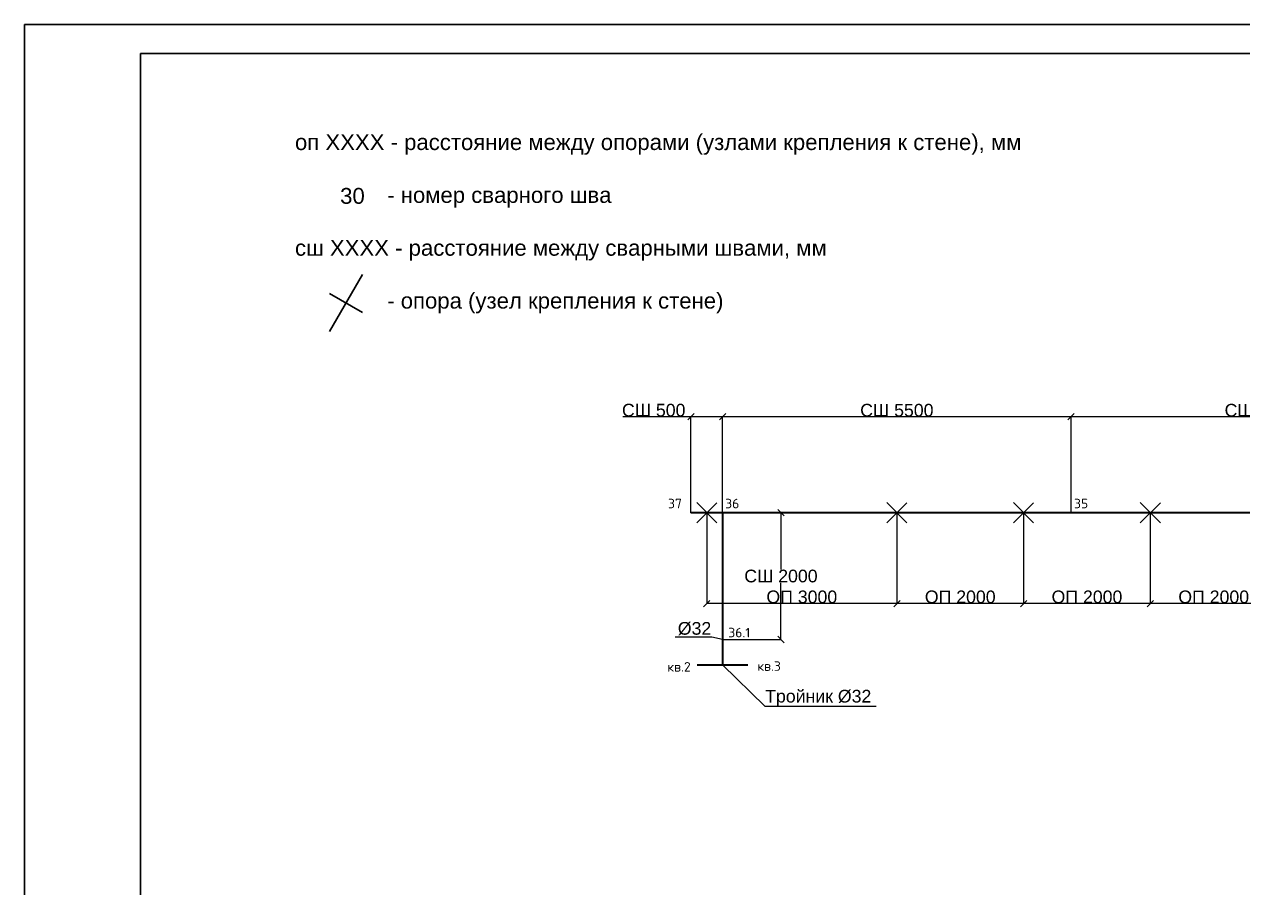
# Model space of a CAD drawing. Header units: inches. Extents: x -14875 to 29939, y -511 to 58086.
# Drawn here: x -8568 to 10657, y 44471 to 58086 of the extents above; entities that cross this region are included whole.
import ezdxf
from ezdxf import colors
from ezdxf.entities.mleader import LeaderData, LeaderLine
from ezdxf.enums import TextEntityAlignment as Align
from ezdxf.math import Vec2, Vec3

# ---------------------------------------------------------------- set-up
doc = ezdxf.new("R2010")
doc.units = ezdxf.units.IN
doc.header["$MEASUREMENT"] = 0
doc.layers.get('0').update_dxf_attribs({"color": 18, "true_color": 0x000000})
doc.layers.add('анп Рамка жирная', color=7, linetype='Continuous', lineweight=50)
doc.layers.add('Трубы', color=7, linetype='Continuous', lineweight=40)
doc.styles.add('PROFIL', font='simplex.shx')
doc.styles.get("Standard").update_dxf_attribs({"font": 'arial.ttf'})
doc.dimstyles.get("Standard").update_dxf_attribs({"dimtxt": 0.18, "dimasz": 0.18, "dimexe": 0.18, "dimexo": 0.0625, "dimgap": 0.09, "dimtad": 0, "dimtih": 1, "dimtoh": 1, "dimdec": 4, "dimzin": 0, "dimdsep": 46, "dimtxsty": 'Standard', "dimcen": 0.09, "dimadec": 0, "dimazin": 0, "dimtfac": 1, "dimtdec": 4, "dimtofl": 0, "dimtmove": 0, "dimatfit": 3, "dimfxl": 1, "dimtolj": 1, "dimtzin": 0, "dimarcsym": 0})
doc.mleader_styles.duplicate_entry("Standard", '')

# ---------------------------------------------------------------- blocks, each defined once
blk = doc.blocks.new('_Oblique')
at = {"color": 0, "linetype": 'ByBlock', "lineweight": -2}
blk.add_line((-0.5, -0.5), (0.5, 0.5), dxfattribs=at)
blk = doc.blocks.new('*D44')
at = {"color": 0, "lineweight": -2, "transparency": 16777216}
for p, q in [((7950, 50384), (7950, 51896)), ((13950, 51896), (7950, 51896)), ((13950, 50384), (13950, 51896))]:
    blk.add_line(p, q, dxfattribs=at)
at = {"layer": 'Defpoints', "color": 0, "transparency": 16777216}
for p in [(7950, 51896), (7950, 50384), (13950, 50384)]:
    blk.add_point(p, dxfattribs=at)
at = {"color": 0, "lineweight": -2, "transparency": 16777216, "xscale": 100, "yscale": 100, "zscale": 100, "rotation": 180}
blk.add_blockref('_Oblique', (7950, 51896), dxfattribs=at)
at = {"color": 0, "lineweight": -2, "transparency": 16777216, "xscale": 100, "yscale": 100, "zscale": 100}
blk.add_blockref('_Oblique', (13950, 51896), dxfattribs=at)
at = {"color": 0, "transparency": 16777216, "insert": (10950, 51999), "char_height": 200, "attachment_point": 5}
blk.add_mtext('\\A1;СШ 6000', dxfattribs=at)
blk = doc.blocks.new('*D45')
at = {"color": 0, "lineweight": -2, "transparency": 16777216}
for p, q in [((2450, 50384), (2450, 51896)), ((7950, 51896), (2450, 51896)), ((7950, 50384), (7950, 51896))]:
    blk.add_line(p, q, dxfattribs=at)
at = {"layer": 'Defpoints', "color": 0, "transparency": 16777216}
for p in [(2450, 51896), (2450, 50384), (7950, 50384)]:
    blk.add_point(p, dxfattribs=at)
at = {"color": 0, "lineweight": -2, "transparency": 16777216, "xscale": 100, "yscale": 100, "zscale": 100, "rotation": 180}
blk.add_blockref('_Oblique', (2450, 51896), dxfattribs=at)
at = {"color": 0, "lineweight": -2, "transparency": 16777216, "xscale": 100, "yscale": 100, "zscale": 100}
blk.add_blockref('_Oblique', (7950, 51896), dxfattribs=at)
at = {"color": 0, "transparency": 16777216, "insert": (5200, 51999), "char_height": 200, "attachment_point": 5}
blk.add_mtext('\\A1;СШ 5500', dxfattribs=at)
blk = doc.blocks.new('*D46')
at = {"color": 0, "lineweight": -2, "transparency": 16777216}
for p, q in [((1950, 51896), (876, 51896)), ((1950, 50384), (1950, 51896)), ((2450, 51896), (1950, 51896)), ((2450, 50384), (2450, 51896))]:
    blk.add_line(p, q, dxfattribs=at)
at = {"layer": 'Defpoints', "color": 0, "transparency": 16777216}
for p in [(1950, 51896), (1950, 50384), (2450, 50384)]:
    blk.add_point(p, dxfattribs=at)
at = {"color": 0, "lineweight": -2, "transparency": 16777216, "xscale": 100, "yscale": 100, "zscale": 100, "rotation": 180}
blk.add_blockref('_Oblique', (1950, 51896), dxfattribs=at)
at = {"color": 0, "lineweight": -2, "transparency": 16777216, "xscale": 100, "yscale": 100, "zscale": 100}
blk.add_blockref('_Oblique', (2450, 51896), dxfattribs=at)
at = {"color": 0, "transparency": 16777216, "insert": (1363, 52000), "char_height": 200, "attachment_point": 5}
blk.add_mtext('\\A1;СШ 500', dxfattribs=at)
blk = doc.blocks.new('*D47')
at = {"color": 0, "lineweight": -2, "transparency": 16777216}
for p, q in [((2450, 50384), (3371, 50384)), ((3371, 50384), (3371, 49487)), ((3371, 48384), (3371, 49280)), ((2450, 48384), (3371, 48384))]:
    blk.add_line(p, q, dxfattribs=at)
at = {"layer": 'Defpoints', "color": 0, "transparency": 16777216}
for p in [(2450, 50384), (2450, 48384), (3371, 48384)]:
    blk.add_point(p, dxfattribs=at)
at = {"color": 0, "lineweight": -2, "transparency": 16777216, "xscale": 100, "yscale": 100, "zscale": 100}
for p, rotation in [((3371, 50384), 90), ((3371, 48384), 270)]:
    blk.add_blockref('_Oblique', p, dxfattribs=dict(at, rotation=rotation))
at = {"color": 0, "transparency": 16777216, "insert": (3371, 49384), "char_height": 200, "attachment_point": 5}
blk.add_mtext('\\A1;СШ 2000', dxfattribs=at)
blk = doc.blocks.new('*D65')
at = {"color": 0, "lineweight": -2, "transparency": 16777216}
for p, q in [((9200, 50383), (9200, 48951)), ((11200, 50383), (11200, 48951)), ((11200, 48951), (9200, 48951))]:
    blk.add_line(p, q, dxfattribs=at)
at = {"layer": 'Defpoints', "color": 0, "transparency": 16777216}
for p in [(9200, 50384), (11200, 50384), (9200, 48951)]:
    blk.add_point(p, dxfattribs=at)
at = {"color": 0, "lineweight": -2, "transparency": 16777216, "xscale": 100, "yscale": 100, "zscale": 100, "rotation": 180}
blk.add_blockref('_Oblique', (9200, 48951), dxfattribs=at)
at = {"color": 0, "lineweight": -2, "transparency": 16777216, "xscale": 100, "yscale": 100, "zscale": 100}
blk.add_blockref('_Oblique', (11200, 48951), dxfattribs=at)
at = {"color": 0, "transparency": 16777216, "insert": (10200, 49055), "char_height": 200, "attachment_point": 5}
blk.add_mtext('\\A1;ОП 2000', dxfattribs=at)
blk = doc.blocks.new('*D66')
at = {"color": 0, "lineweight": -2, "transparency": 16777216}
for p, q in [((7200, 50383), (7200, 48951)), ((9200, 50383), (9200, 48951)), ((9200, 48951), (7200, 48951))]:
    blk.add_line(p, q, dxfattribs=at)
at = {"layer": 'Defpoints', "color": 0, "transparency": 16777216}
for p in [(7200, 50384), (9200, 50384), (7200, 48951)]:
    blk.add_point(p, dxfattribs=at)
at = {"color": 0, "lineweight": -2, "transparency": 16777216, "xscale": 100, "yscale": 100, "zscale": 100, "rotation": 180}
blk.add_blockref('_Oblique', (7200, 48951), dxfattribs=at)
at = {"color": 0, "lineweight": -2, "transparency": 16777216, "xscale": 100, "yscale": 100, "zscale": 100}
blk.add_blockref('_Oblique', (9200, 48951), dxfattribs=at)
at = {"color": 0, "transparency": 16777216, "insert": (8200, 49055), "char_height": 200, "attachment_point": 5}
blk.add_mtext('\\A1;ОП 2000', dxfattribs=at)
blk = doc.blocks.new('*D67')
at = {"color": 0, "lineweight": -2, "transparency": 16777216}
for p, q in [((5200, 50383), (5200, 48951)), ((7200, 50383), (7200, 48951)), ((7200, 48951), (5200, 48951))]:
    blk.add_line(p, q, dxfattribs=at)
at = {"layer": 'Defpoints', "color": 0, "transparency": 16777216}
for p in [(5200, 50384), (7200, 50384), (5200, 48951)]:
    blk.add_point(p, dxfattribs=at)
at = {"color": 0, "lineweight": -2, "transparency": 16777216, "xscale": 100, "yscale": 100, "zscale": 100, "rotation": 180}
blk.add_blockref('_Oblique', (5200, 48951), dxfattribs=at)
at = {"color": 0, "lineweight": -2, "transparency": 16777216, "xscale": 100, "yscale": 100, "zscale": 100}
blk.add_blockref('_Oblique', (7200, 48951), dxfattribs=at)
at = {"color": 0, "transparency": 16777216, "insert": (6200, 49055), "char_height": 200, "attachment_point": 5}
blk.add_mtext('\\A1;ОП 2000', dxfattribs=at)
blk = doc.blocks.new('*D68')
at = {"color": 0, "lineweight": -2, "transparency": 16777216}
for p, q in [((2200, 50383), (2200, 48951)), ((5200, 50383), (5200, 48951)), ((5200, 48951), (2200, 48951))]:
    blk.add_line(p, q, dxfattribs=at)
at = {"layer": 'Defpoints', "color": 0, "transparency": 16777216}
for p in [(2200, 50384), (5200, 50384), (2200, 48951)]:
    blk.add_point(p, dxfattribs=at)
at = {"color": 0, "lineweight": -2, "transparency": 16777216, "xscale": 100, "yscale": 100, "zscale": 100, "rotation": 180}
blk.add_blockref('_Oblique', (2200, 48951), dxfattribs=at)
at = {"color": 0, "lineweight": -2, "transparency": 16777216, "xscale": 100, "yscale": 100, "zscale": 100}
blk.add_blockref('_Oblique', (5200, 48951), dxfattribs=at)
at = {"color": 0, "transparency": 16777216, "insert": (3700, 49055), "char_height": 200, "attachment_point": 5}
blk.add_mtext('\\A1;ОП 3000', dxfattribs=at)
blk = doc.blocks.new('A$C06d2972a')
at = {"color": 242, "lineweight": 30, "true_color": 0xcd2027}
for p, q in [((86.6, 150), (-86.6, -150)), ((-86.6, 50), (86.6, -50))]:
    blk.add_line(p, q, dxfattribs=at)

msp = doc.modelspace()

# ---------------------------------------------------------------- linework, layer by layer
at = {"color": 0}
for p, q in [((2041.7, 50225.1), (2359, 50542)), ((2041.9, 50542.2), (2358.8, 50224.9)), ((5041.7, 50225.1), (5359, 50542)), ((5041.9, 50542.2), (5358.8, 50224.9)), ((7041.7, 50225.1), (7359, 50542)), ((7041.9, 50542.2), (7358.8, 50224.9)), ((9041.7, 50225.1), (9359, 50542)), ((9041.9, 50542.2), (9358.8, 50224.9))]:
    msp.add_line(p, q, dxfattribs=at)
at = {"layer": 'анп Рамка жирная', "color": 7, "lineweight": 30, "ltscale": 0.001}
for p, q in [((-8568.2, 58085.6), (29939.1, 58085.6)), ((-8568.2, 30855.5), (-8568.2, 58085.6)), ((29939.1, 58085.6), (-8568.2, 58085.6)), ((-6734.5, 31314), (-6734.5, 57627.2)), ((-6734.5, 57627.2), (29480.7, 57627.2))]:
    msp.add_line(p, q, dxfattribs=at)
at = {"layer": 'Трубы', "color": 18, "true_color": 0x000000}
for p, q in [((2450.4, 50383.5), (1950.4, 50383.5)), ((7950.4, 50383.5), (2450.4, 50383.5)), ((2450.4, 50383.5), (2450.4, 48383.5)), ((13950.4, 50383.5), (7950.4, 50383.5)), ((2450.4, 48383.5), (2450.4, 47983.5)), ((2050.4, 47983.5), (2850.4, 47983.5))]:
    msp.add_line(p, q, dxfattribs=at)

# ---------------------------------------------------------------- block references
at = {"xscale": 3, "yscale": 3, "zscale": 3}
msp.add_blockref('A$C06d2972a', (-3493.7, 53690.6), dxfattribs=at)

# ---------------------------------------------------------------- texts
at = {"color": 0, "style": 'PROFIL'}
for s, p in [('37', (1699, 50528.5)), ('36', (2602.3, 50528.5)), ('35', (8107.2, 50528.5)), ('36.1', (2713.4, 48493.7)), ('кв.2', (1762.1, 47952.8)), ('кв.3', (3183.8, 47965))]:
    msp.add_text(s, height=150, dxfattribs=at).set_placement(p, align=Align.MIDDLE)
at = {"insert": (-4297.9, 56353.7), "char_height": 250, "attachment_point": 1}
msp.add_mtext_dynamic_manual_height_columns('оп ХХХХ - расстояние между опорами (узлами крепления к стене), мм\\P\\P               - номер сварного шва\\P\\Pсш ХХХХ - расстояние между сварными швами, мм\\P\\P               - опора (узел крепления к стене)', width=15094.788, gutter_width=3.75, heights=[-2832], dxfattribs=at)
at = {"color": 18, "true_color": 0x000000, "insert": (-3584.9, 55505.8), "char_height": 250, "width": 567.437, "attachment_point": 1}
msp.add_mtext('30', dxfattribs=at)

# ---------------------------------------------------------------- dimensions: what is measured, and where the dimension line sits
at = {"color": 18, "true_color": 0x000000}
for base, p1, p2, override, picture, middle in [((1950.4, 51896.1), (2450.4, 50383.5), (1950.4, 50383.5), {"dimtxt": 200, "dimasz": 100, "dimtad": 1, "dimdec": 0, "dimzin": 12, "dimlunit": 2, "dimpost": 'СШ <>', "dimblk1": 'Oblique', "dimblk2": 'Oblique', "dimsah": 1}, '*D46', (1363.1, 51999.6)), ((2450.4, 51895.9), (7950.4, 50383.5), (2450.4, 50383.5), {"dimtxt": 200, "dimasz": 100, "dimtad": 1, "dimdec": 0, "dimzin": 12, "dimlunit": 2, "dimpost": 'СШ <>', "dimblk1": 'Oblique', "dimblk2": 'Oblique', "dimsah": 1}, '*D45', (5200.4, 51999.4)), ((7950.4, 51895.8), (13950.4, 50383.5), (7950.4, 50383.5), {"dimtxt": 200, "dimasz": 100, "dimtad": 1, "dimdec": 0, "dimzin": 12, "dimlunit": 2, "dimpost": 'СШ <>', "dimblk1": 'Oblique', "dimblk2": 'Oblique', "dimsah": 1}, '*D44', (10950.4, 51999.3)), ((2200.4, 48950.9), (5200.4, 50383.5), (2200.4, 50383.5), {"dimtxt": 200, "dimasz": 100, "dimtad": 1, "dimdec": 0, "dimzin": 12, "dimlunit": 2, "dimpost": 'ОП <>', "dimblk1": 'Oblique', "dimblk2": 'Oblique', "dimsah": 1}, '*D68', (3700.4, 49054.5)), ((5200.4, 48951.3), (7200.4, 50383.5), (5200.4, 50383.5), {"dimtxt": 200, "dimasz": 100, "dimtad": 1, "dimdec": 0, "dimzin": 12, "dimlunit": 2, "dimpost": 'ОП <>', "dimblk1": 'Oblique', "dimblk2": 'Oblique', "dimsah": 1}, '*D67', (6200.4, 49054.8)), ((7200.4, 48951.5), (9200.4, 50383.5), (7200.4, 50383.5), {"dimtxt": 200, "dimasz": 100, "dimtad": 1, "dimdec": 0, "dimzin": 12, "dimlunit": 2, "dimpost": 'ОП <>', "dimblk1": 'Oblique', "dimblk2": 'Oblique', "dimsah": 1}, '*D66', (8200.4, 49055)), ((9200.4, 48951.5), (11200.4, 50383.5), (9200.4, 50383.5), {"dimtxt": 200, "dimasz": 100, "dimtad": 1, "dimdec": 0, "dimzin": 12, "dimlunit": 2, "dimpost": 'ОП <>', "dimblk1": 'Oblique', "dimblk2": 'Oblique', "dimsah": 1}, '*D65', (10200.4, 49055))]:
    dim = msp.add_linear_dim(base=base, p1=p1, p2=p2, dimstyle='Standard', override=override, dxfattribs=at)
    dim.commit()
    dim.dimension.update_dxf_attribs({"geometry": picture, "text_midpoint": middle})
dim = msp.add_linear_dim(base=(3370.7, 48383.5), p1=(2450.4, 50383.5), p2=(2450.4, 48383.5), angle=90, dimstyle='Standard', override={"dimtxt": 200, "dimasz": 100, "dimtad": 1, "dimdec": 0, "dimzin": 12, "dimlunit": 2, "dimpost": 'СШ <>', "dimblk1": 'Oblique', "dimblk2": 'Oblique', "dimsah": 1}, dxfattribs=at)
dim.commit()
dim.dimension.update_dxf_attribs({"geometry": '*D47', "text_midpoint": (3370.7, 49383.5)})

# ---------------------------------------------------------------- leaders
at = {"color": 0}
ml = msp.add_multileader_mtext('', dxfattribs=at)
ml.set_content('%%C32 ')
ml.set_leader_properties(color=256)
ml.build(insert=Vec2(0, 0))
ml.multileader.update_dxf_attribs({"has_dogleg": 0, "text_left_attachment_type": 6, "text_right_attachment_type": 6, "dogleg_length": 2, "arrow_head_size": 0})
ctx = ml.context
ctx.base_point, ctx.char_height, ctx.arrow_head_size, ctx.landing_gap_size, ctx.plane_origin, ctx.plane_x_axis = Vec3(1762.9, 48419.6), 200, 0, 6.45, Vec3(1774.2, 48843.3), Vec3(1, 0, 0)
ctx.left_attachment, ctx.right_attachment, ctx.text_align_type = 6, 6, 2
notes = []
notes.append((ctx, [(1, (1, 1, 0), (2279.9, 48419.6), (-1, 0, 0), 2, [(0, [(2450.4, 48383.5)], 0, [])])]))
ctx.mtext.insert, ctx.mtext.text_direction, ctx.mtext.defined_height, ctx.mtext.alignment, ctx.mtext.flow_direction = Vec3(2271.4, 48659.6), Vec3(1, 0, 0), 96, 3, 5
ml = msp.add_multileader_mtext('', dxfattribs=at)
ml.set_content('Тройник %%C32')
ml.set_leader_properties(color=256)
ml.build(insert=Vec2(0, 0))
ml.multileader.update_dxf_attribs({"has_dogleg": 0, "text_left_attachment_type": 6, "text_right_attachment_type": 6, "dogleg_length": 2, "arrow_head_size": 0})
ctx = ml.context
ctx.base_point, ctx.char_height, ctx.arrow_head_size, ctx.landing_gap_size, ctx.plane_origin, ctx.plane_x_axis = Vec3(3115.3, 47334.6), 200, 0, 6.45, Vec3(1774.2, 48443.3), Vec3(1, 0, 0)
ctx.left_attachment, ctx.right_attachment = 6, 6
notes.append((ctx, [(0, (1, 1, 0), (3113.3, 47334.6), (1, 0, 0), 2, [(0, [(2450.4, 47983.5)], 0, [])])]))
ctx.mtext.insert, ctx.mtext.text_direction, ctx.mtext.defined_height, ctx.mtext.flow_direction = Vec3(3121.8, 47590.1), Vec3(1, 0, 0), 96, 5
for ctx, leaders in notes:
    for number, flags, end, landing, length, lines in leaders:
        leader = LeaderData()
        leader.index, (leader.has_last_leader_line, leader.has_dogleg_vector, leader.attachment_direction) = number, flags
        leader.last_leader_point, leader.dogleg_vector, leader.dogleg_length = Vec3(end), Vec3(landing), length
        for number, points, colour, breaks in lines:
            line = LeaderLine()
            line.index, line.vertices, line.color, line.breaks = number, Vec3.list(points), colors.encode_raw_color(colour), breaks
            leader.lines.append(line)
        ctx.leaders.append(leader)

doc.saveas('drawing.dxf')
